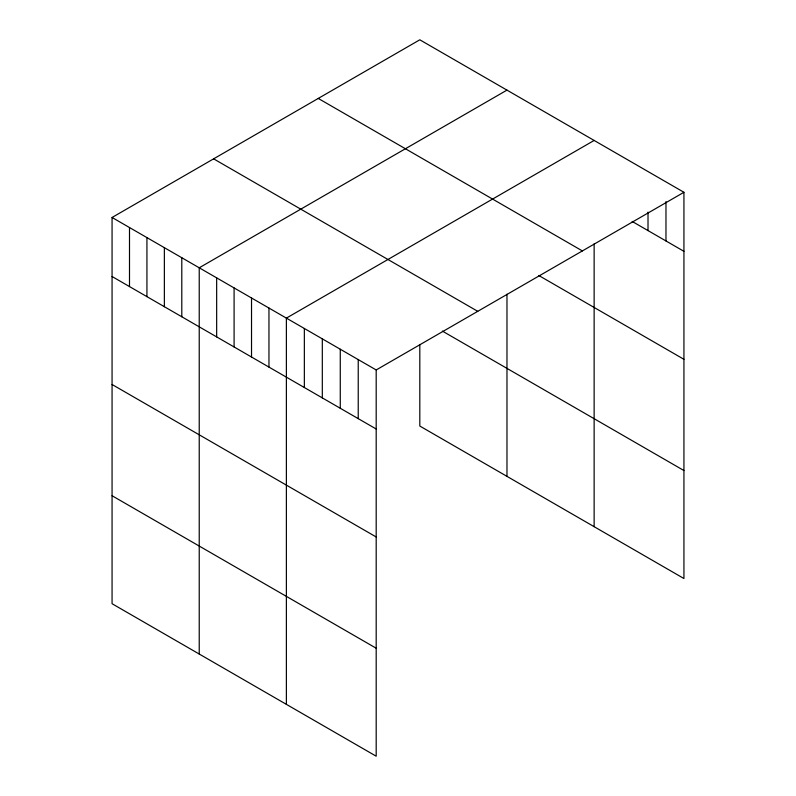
<?xml version="1.0" encoding="UTF-8"?>
<svg xmlns="http://www.w3.org/2000/svg" width="796" height="796" viewBox="0 0 796 796"><rect width="100%" height="100%" fill="white"/><g stroke="black" fill="none" stroke-linecap="round" stroke-linejoin="round"><path stroke-width="1.19" d="M112.067 217.477L376.19 369.961L376.19 756.2L112.067 603.716L112.067 217.477L419.81 39.8L683.933 192.284L683.933 578.523L419.81 426.039L419.81 344.459M506.972 90.117L199.229 267.794L199.229 654.033M594.134 140.444L286.381 318.121L286.381 704.351M376.19 369.961L683.933 192.284M632.163 221.437L683.933 251.327M318.261 98.435L582.373 250.919M538.763 275.486L683.933 359.304M213.626 158.842L477.739 311.326M442.377 331.086L683.933 470.545M112.067 276.51L376.19 429.004M112.067 384.488L376.19 536.972M112.067 495.739L376.19 648.223M665.973 201.597L665.973 240.959M648.014 212.134L648.014 230.581M594.134 243.865L594.134 526.683M506.972 294.221L506.972 476.356M358.23 359.593L358.23 418.626M340.27 349.225L340.27 408.258M322.31 338.857L322.31 397.891M304.351 328.489L304.351 387.523M268.958 308.052L268.958 367.085M251.526 297.993L251.526 357.026M234.094 287.923L234.094 346.957M216.661 277.864L216.661 336.897M181.796 257.735L181.796 316.768M164.364 247.665L164.364 306.709M146.932 237.606L146.932 296.639M129.499 227.537L129.499 286.58"/></g></svg>
